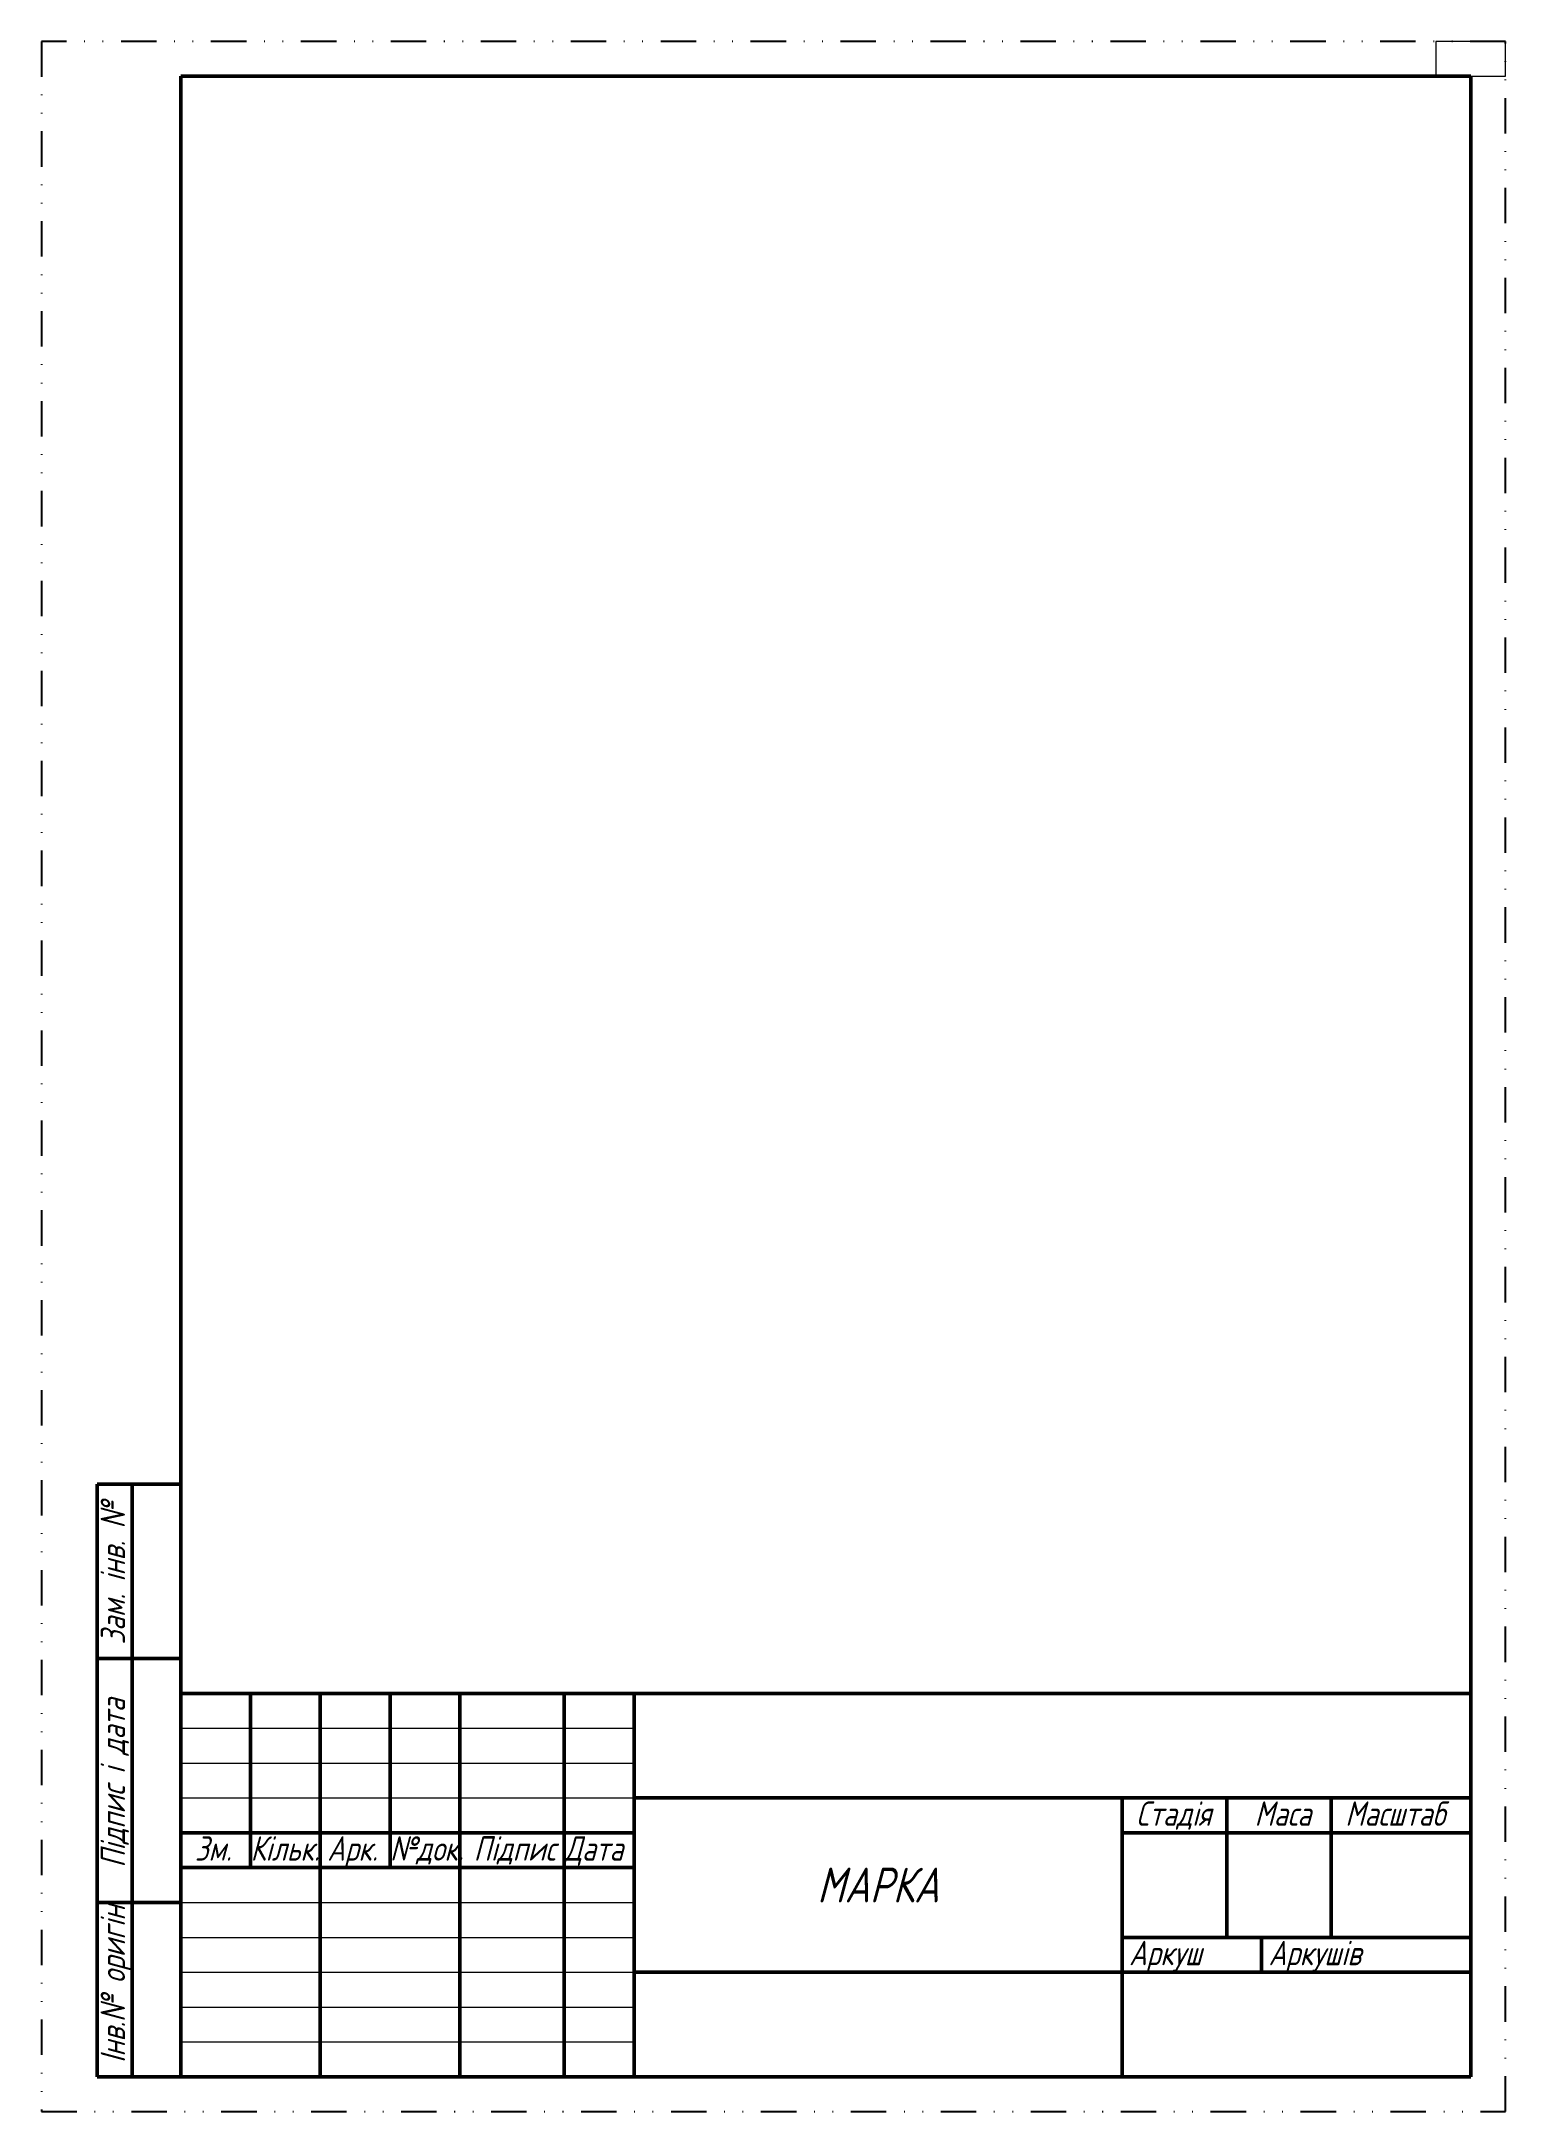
# Model space of a CAD drawing. Header units: millimetres. Extents: x 0 to 210, y 0 to 297.
import ezdxf

# ---------------------------------------------------------------- set-up
doc = ezdxf.new("R2010")
doc.units = ezdxf.units.MM
doc.header["$LTSCALE"] = 0.2
doc.linetypes.add('линия_сгибаX2', pattern=[63.5, 25.4, -12.7, 0, -12.7, 0, -12.7])
doc.layers.get('0').update_dxf_attribs({"lineweight": 50})
doc.layers.add('Формат чертежа', color=7, linetype='Continuous', lineweight=50)
doc.styles.add('основная надпись', font='isocpeur.ttf', dxfattribs={"width": 0.8, "oblique": 15, "height": 3.5})

msp = doc.modelspace()

# ---------------------------------------------------------------- linework, layer by layer
at = {"layer": 'Формат чертежа', "linetype": 'линия_сгибаX2', "lineweight": -3}
for p, q in [((210, 297), (0, 297)), ((0, 297), (0, 0)), ((210, 0), (210, 297)), ((0, 0), (210, 0))]:
    msp.add_line(p, q, dxfattribs=at)
at = {"layer": 'Формат чертежа'}
for p, q in [((205, 292), (20, 292)), ((20, 292), (20, 5)), ((205, 5), (205, 292)), ((20, 90), (20, 155)), ((8, 65), (8, 90)), ((8, 90), (20, 90)), ((13, 5), (13, 90)), ((20, 5), (20, 90)), ((8, 30), (8, 65)), ((8, 65), (20, 65)), ((20, 60), (205, 60)), ((30, 60), (30, 35)), ((40, 60), (40, 5)), ((50, 60), (50, 35)), ((60, 60), (60, 5)), ((75, 60), (75, 5)), ((85, 60), (85, 5)), ((85, 45), (205, 45)), ((155, 45), (155, 5)), ((170, 45), (170, 25)), ((185, 45), (185, 25)), ((20, 40), (85, 40)), ((155, 40), (205, 40)), ((20, 35), (85, 35)), ((8, 5), (8, 30)), ((8, 30), (20, 30)), ((155, 25), (205, 25)), ((175, 20), (175, 25)), ((85, 20), (205, 20)), ((13, 5), (8, 5)), ((20, 5), (13, 5)), ((20, 5), (205, 5))]:
    msp.add_line(p, q, dxfattribs=at)
at = {"layer": 'Формат чертежа', "lineweight": 20}
for p, q in [((20, 55), (85, 55)), ((20, 50), (85, 50)), ((20, 45), (85, 45)), ((20, 30), (85, 30)), ((20, 25), (85, 25)), ((20, 20), (85, 20)), ((20, 15), (85, 15)), ((20, 10), (85, 10))]:
    msp.add_line(p, q, dxfattribs=at)
msp.add_lwpolyline([(200, 292), (210, 292), (210, 297), (200, 297)], close=True, dxfattribs=at)

# ---------------------------------------------------------------- texts
at = {"insert": (120, 32.5), "char_height": 5, "width": 70, "attachment_point": 5, "style": 'основная надпись'}
msp.add_mtext('МАРКА', dxfattribs=at)
at = {"layer": 'Формат чертежа', "style": 'основная надпись', "oblique": 15, "width": 0.8}
for s, p in [('Зам. iнв. №', (12, 67)), ('Пiдпис i дата', (12, 35)), ('Iнв.№ оригiн.', (12, 7))]:
    msp.add_text(s, height=3.5, rotation=90, dxfattribs=at).set_placement(p)
for s, p in [('Стадiя', (157, 41)), ('Маса', (174, 41)), ('Масштаб', (187, 41)), ('Зм.', (22, 36)), ('Кiльк.', (30, 36)), ('Арк.', (41, 36)), ('№док.', (50, 36)), ('Пiдпис', (62, 36)), ('Дата', (75, 36)), ('Аркуш', (156, 21)), ('Аркушiв', (176, 21))]:
    msp.add_text(s, height=3.5, dxfattribs=at).set_placement(p)

doc.saveas('drawing.dxf')
